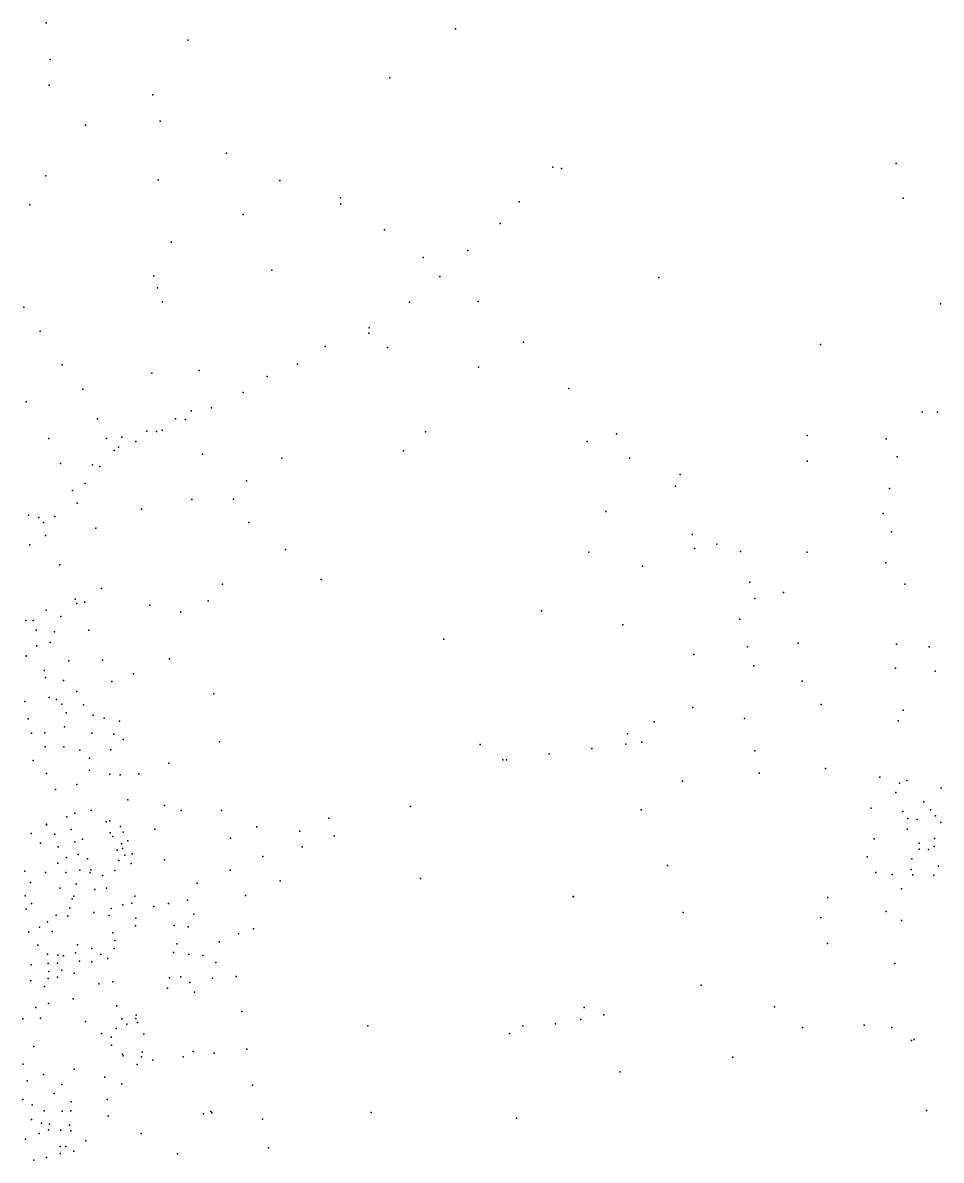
# Model space of a CAD drawing. Header units: inches. Extents: x 115360 to 163322, y 6150726 to 6189694.
# Drawn here: x 133350 to 139339, y 6173947 to 6181366 of the extents above; entities that cross this region are included whole.
import ezdxf

# ---------------------------------------------------------------- set-up
doc = ezdxf.new("R2010")
doc.units = ezdxf.units.IN
doc.header["$MEASUREMENT"] = 0
doc.layers.add('_All_', color=10, linetype='Continuous', lineweight=25)

msp = doc.modelspace()

# ---------------------------------------------------------------- linework, layer by layer
at = {"layer": '_All_'}
for p in [(133503.8192, 6181365.8641, 63.701), (136172.842, 6181325.5079, -999), (134427.7059, 6181251.72, -999), (133528.7342, 6181125.845, 64.477), (135743.5055, 6181006.4923, -999), (133522.7307, 6180958.6844, 67.609), (134199.1416, 6180895.227, 62.948), (133759.7497, 6180698.2345, -999), (134247.2169, 6180724.339, -999), (134677.8824, 6180514.2777, -999), (136806.2937, 6180423.5671, 56.523), (136862.5, 6180414.84, 56.238), (139046.0318, 6180447.6635, 20.575), (133499.6327, 6180368.1532, 67.47), (134232.9129, 6180341.8978, -999), (135025.4163, 6180337.5371, -999), (133396.4691, 6180178.6636, 67.061), (135422.952, 6180222.986, 66.556), (135424.4662, 6180184.4513, 68.671), (136587.9763, 6180197.8349, 58.179), (139090.3681, 6180221.1152, 21.665), (134787.6896, 6180116.0948, -999), (136462.7639, 6180056.372, 60.135), (135708.968, 6180015.912, 67.314), (134317.2166, 6179934.8764, -999), (136252.0486, 6179880.1579, 64.999), (135961.945, 6179835.781, 69.598), (134974.75, 6179751.291, 74.489), (134204.048, 6179715.08, 75.441), (136069.369, 6179711.941, 71.247), (137497.8365, 6179703.4404, -999), (134228.982, 6179637.238, 77.023), (133358.2279, 6179510.8324, 73.133), (134261.47, 6179545.147, 75.982), (135872.808, 6179543.494, 74.627), (136319.5614, 6179548.0472, -999), (139335.002, 6179532.3204, 28.088), (135608.7894, 6179376.552, 76.749), (133463.1882, 6179355.0942, 75.949), (135607.1896, 6179341.4503, -999), (136615.1657, 6179283.3007, -999), (135321.319, 6179254.684, 76.555), (135727.8969, 6179246.9627, 78.191), (138551.4922, 6179268.148, -999), (133608.0545, 6179135.1145, 78.151), (135142.283, 6179139.403, 75.824), (134192.31, 6179080.845, 81.356), (134500.05, 6179098.674, -999), (136320.9587, 6179119.3322, -999), (134944.891, 6179057.886, 75.821), (133741.3695, 6178976.6306, 81.977), (134787.88, 6178953.3529, 76.972), (136911.8653, 6178979.8114, -999), (133373.4852, 6178894.388, 79.642), (134580.3687, 6178854.344, 77.68), (133837.2914, 6178782.916, 77.851), (134345.9656, 6178783.68, 79.4906), (134410.5046, 6178777.5618, 76.348), (134449.152, 6178833.7919, 80.0714), (139214.9428, 6178827.0685, 45.18), (139314.6394, 6178826.3073, 41.679), (134158.9517, 6178701.4571, 74.7301), (134221.8937, 6178700.2877, 74.679), (134258.3671, 6178709.067, 75.1877), (135976.2242, 6178696.799, -999), (133519.937, 6178654.021, 78.515), (133896.8563, 6178654.4074, 79.7539), (133995.6362, 6178662.4938, 76.2305), (134086.4306, 6178634.4015, 75.527), (137031.3704, 6178634.4493, 77.905), (137222.4735, 6178684.7565, 82.302), (138464.1039, 6178674.4556, 46.535), (138979.4572, 6178652.8031, 49.565), (133946.2055, 6178575.2724, 75.786), (133974.8733, 6178598.7258, 77.5644), (134523.2173, 6178551.5523, 72.123), (135833.0337, 6178572.9807, -999), (133596.942, 6178490.578, 77.459), (133805.9915, 6178482.9786, 78.432), (133851.665, 6178472.628, 76.142), (135040.4947, 6178525.4035, 75.827), (137307.2221, 6178525.7853, 74.676), (138464.1755, 6178506.312, 47.043), (139051.5059, 6178534.9017, 49.379), (137635.6884, 6178418.7527, 69.018), (133758.0024, 6178360.2567, 76.174), (134808.6738, 6178378.0095, 76.833), (137607.4167, 6178344.1864, 71.275), (139001.837, 6178328.8177, 40.61), (133675.3071, 6178314.7158, 76.404), (134452.5042, 6178255.7926, 76.816), (134724.6324, 6178258.1336, 78.078), (133704.7731, 6178232.6219, 74.4862), (134124.725, 6178194.0516, -999), (137151.2172, 6178177.4306, 77.314), (133387.5343, 6178154.2495, 105.003), (133455.2995, 6178139.746, 77.423), (133484.9819, 6178107.3242, 76.885), (133558.7787, 6178146.6385, 75.6658), (134823.2446, 6178106.5138, 81.006), (138960.7186, 6178164.691, 37.126), (133497.611, 6178022.6418, 77.035), (133827.3395, 6178069.5797, 73.136), (137715.0002, 6178029.2669, 75.179), (139013.7707, 6178046.6288, 36.8), (133395.6401, 6177960.3831, 80.236), (137876.083, 6177966.0621, 75.967), (135062.7007, 6177929.6851, 73.671), (137040.2584, 6177912.2826, 77.282), (137729.4642, 6177937.4, 77.171), (138029.8312, 6177917.8508, 74.27), (138464.4702, 6177912.8856, 59.112), (133592.6592, 6177829.9942, 78.581), (137390.5172, 6177821.2324, 78.31), (138978.606, 6177843.8085, 43.622), (135295.7619, 6177735.0514, 76.91), (133863.8378, 6177676.8849, 79.67), (134653.6193, 6177704.7794, -999), (138090.8839, 6177717.2172, 72.139), (138309.573, 6177650.6994, 63.781), (139102.2778, 6177704.4553, 46.002), (133690.9694, 6177605.9098, 83.576), (133701.8327, 6177577.6327, 83.935), (133755.0144, 6177587.298, 83.701), (134558.2453, 6177595.4702, 85.247), (138122.9072, 6177610.7519, 68.333), (133502.831, 6177533.744, 83.615), (134178.9479, 6177568.2878, 78.672), (134380.2554, 6177522.3069, 83.069), (136732.7685, 6177530.9488, 76.279), (133369.8638, 6177467.1907, 84.047), (133417.776, 6177467.712, 83.429), (133599.21, 6177493.245, 84.335), (137263.0472, 6177440.1318, -999), (138025.3339, 6177476.8524, 71.928), (133437.556, 6177404.049, 82.464), (133556.9212, 6177394.5213, 82.425), (133780.5132, 6177404.3572, 81.669), (133442.8162, 6177301.5816, 81.184), (133528.984, 6177323.471, 82.068), (136095.232, 6177344.7525, -999), (138075.8212, 6177295.7477, 67.521), (138405.1547, 6177318.9081, 63.074), (139047.0588, 6177312.2409, 52.222), (139260.146, 6177295.1581, 49.18), (133372.362, 6177235.303, 101.449), (133372.364, 6177236.342, 101.46), (133649.5667, 6177204.9726, 79.442), (133869.723, 6177207.7561, 81.895), (134306.5898, 6177217.8946, 78.946), (137726.1335, 6177244.831, -999), (133488.7032, 6177140.9101, 77.464), (138116.5515, 6177171.2342, 63.069), (139041.4036, 6177156.0963, 52.334), (139299.5397, 6177137.6071, 49.259), (133498.3667, 6177095.977, 76.676), (133614.7682, 6177075.6844, 76.674), (133931.9865, 6177068.9405, 76.166), (134071.9871, 6177119.4147, 75.98), (138431.217, 6177072.154, 59.758), (133703.373, 6177004.1238, 74.915), (134596.0059, 6176988.9482, 85.803), (133363.4501, 6176939.2985, 74.466), (133521.9455, 6176965.8291, 74.419), (133571.1783, 6176951.7154, 74.907), (133605.6734, 6176922.5107, 74.719), (133747.1258, 6176917.1887, 74.531), (138555.7554, 6176920.2824, 53.211), (133633.477, 6176865.7299, 74.492), (133810.3458, 6176848.9271, 74.832), (137719.2419, 6176899.6852, 62.155), (139090.4834, 6176882.6133, -999), (133386.0274, 6176825.272, 72.557), (133621.9659, 6176773.1225, 74.5), (133881.422, 6176831.2264, 74.557), (133981.7738, 6176811.3516, 74.099), (137467.1816, 6176805.5016, 62.376), (138056.6611, 6176827.3729, 50.08), (139058.7631, 6176813.7581, -999), (133407.3944, 6176732.2873, 71.893), (133493.9698, 6176734.729, 73.563), (133801.1216, 6176732.1479, 78.798), (133943.3632, 6176725.0703, 74.816), (134004.9404, 6176690.3618, 71.645), (137293.7481, 6176728.447, 60.775), (133496.5801, 6176642.8395, 75.305), (133617.4986, 6176642.8942, 78.618), (133722.8501, 6176622.0112, 78.738), (133923.8862, 6176624.4617, 72.343), (134632.5066, 6176676.6703, 78.507), (136332.8848, 6176657.6168, -999), (137060.2586, 6176632.8334, 57.689), (137282.7067, 6176660.6957, 57.367), (137386.0478, 6176673.5535, 56.185), (138124.1356, 6176616.4183, 57.32), (133417.1457, 6176554.5194, 73.119), (133784.475, 6176570.154, 75.452), (134303.2541, 6176537.6244, 72.072), (136481.3781, 6176559.7511, 59.795), (136505.4358, 6176558.7234, 59.977), (136783.4551, 6176597.2339, 57.959), (133505.2766, 6176470.1937, 71.685), (133784.4459, 6176492.1105, 71.965), (133918.9144, 6176465.0618, 68.961), (134106.8253, 6176467.6494, 67.914), (138151.7293, 6176472.7477, 62.056), (138583.9449, 6176503.2179, 52.329), (133701.7181, 6176398.6465, 69.885), (133984.6614, 6176460.5182, 68.615), (137651.8479, 6176420.4368, 66.174), (138938.8294, 6176445.7592, 51.754), (139067.2527, 6176405.5831, 50.556), (139114.8112, 6176423.6632, 49.612), (133563.4665, 6176364.4083, 70.494), (139042.9334, 6176346.5803, 52.366), (139339.1107, 6176374.2502, 52.369), (134035.0012, 6176297.7352, 67.486), (134273.908, 6176260.638, 68.485), (135878.2852, 6176254.6701, 59.45), (138881.6943, 6176243.8756, 61.186), (139224.6024, 6176285.445, 52.649), (133638.4598, 6176186.338, 68.993), (133689.2223, 6176211.6239, 68.6), (133796.813, 6176228.387, 67.481), (134382.251, 6176227.2076, 70.266), (134646.6552, 6176228.3843, 66.889), (135346.3596, 6176178.1891, 59.855), (137382.3857, 6176232.8169, 70.83), (139088.2835, 6176221.0086, 55.353), (139120.2305, 6176176.8869, 56.473), (139181.2148, 6176168.7367, 57.172), (139268.6746, 6176232.9248, 55.19), (139301.402, 6176193.2407, 57.17), (133504.0283, 6176139.9012, 69.521), (133505.9854, 6176134.8766, 69.36), (133665.2006, 6176104.9365, 67.867), (133894.9005, 6176155.1044, 66.897), (133917.2457, 6176161.1038, 67.021), (133987.7195, 6176124.3809, 67.366), (134210.8966, 6176105.8131, 71.567), (134877.2459, 6176120.7254, 64.065), (135156.4792, 6176094.2729, 60.236), (139117.8185, 6176106.0224, 59.435), (139336.995, 6176150.4828, 59.026), (133404.216, 6176077.76, 68.576), (133560.0104, 6176074.1217, 68.018), (133688.7087, 6176023.1564, 67.042), (133739.5676, 6176040.709, 66.975), (133920.9798, 6176082.5484, 66.864), (133937.9262, 6176059.6142, 67.357), (134005.0616, 6176086.5497, 68.225), (134034.7893, 6176031.1878, 69.843), (134703.97, 6176047.5291, 69.768), (135380.1399, 6176063.2023, 58.252), (138901.0316, 6176043.9539, 60.985), (139295.0842, 6176045.2402, 60.812), (133466.7444, 6176015.053, 68.686), (133580.0591, 6175990.4569, 67.657), (133964.697, 6175968.6782, 68.772), (133993.2598, 6176011.6567, 69.046), (134001.525, 6175981.4865, 69.538), (134063.1845, 6175945.8181, 70.124), (135172.645, 6175990.2337, 59.443), (139194.9844, 6176014.7414, 59.492), (139195.9762, 6175975.9994, 60.12), (139255.1188, 6175973.7, 61.701), (139293.9067, 6175993.0967, 62.231), (133578.6358, 6175884.5428, 67.313), (133635.5103, 6175922.1578, 67.22), (133711.0565, 6175940.5224, 66.658), (133772.5192, 6175912.5136, 67.188), (133976.9801, 6175901.1833, 68.138), (134015.3611, 6175936.3413, 69.778), (134057.2992, 6175883.543, 69.464), (134274.3853, 6175905.6894, 73.407), (134915.0055, 6175928.758, 62.742), (137555.1254, 6175870.0954, 80.51), (138855.6004, 6175926.733, 63.965), (139147.957, 6175912.7284, 62.806), (133364.4953, 6175831.5997, 65.896), (133498.286, 6175822.8539, 67.349), (133630.3074, 6175824.3301, 67.473), (133721.5915, 6175838.7399, 67.199), (133790.5767, 6175823.7108, 65.924), (133793.8029, 6175841.2687, 66.219), (133870.1074, 6175804.1779, 66.394), (133950.242, 6175836.3817, 66.834), (134703.1525, 6175839.418, 69.46), (138912.941, 6175824.1325, 63.718), (139020.0793, 6175810.1465, 66.67), (139143.9954, 6175843.593, 65.601), (139154.0668, 6175809.5591, 66.253), (139291.1092, 6175806.2525, 68.598), (139322.1457, 6175864.7879, 65.959), (133400.1298, 6175757.9802, 65.671), (133594.0156, 6175721.4134, 66.492), (133698.3789, 6175749.9415, 66.899), (133895.9481, 6175721.4983, 66.403), (134487.979, 6175753.256, 74.454), (135028.3814, 6175769.1967, 59.349), (135943.7925, 6175785.5852, -999), (133364.8682, 6175671.8939, 65.494), (133672.9881, 6175653.1223, 66.422), (133684.0007, 6175669.5643, 67.175), (133821.059, 6175712.4972, 65.19), (134080.2405, 6175668.5051, 68.232), (134801.5744, 6175674.8905, 69.213), (136939.5878, 6175664.8067, -999), (136941.0865, 6175667.7281, -999), (138600.1718, 6175661.6635, 70.66), (139081.005, 6175717.7307, 69.378), (133371.874, 6175584.204, 63.862), (133408.0015, 6175621.6171, 64.881), (133656.5149, 6175590.2408, 66.099), (133926.3416, 6175588.9581, 65.228), (134002.236, 6175612.9204, 65.494), (134062.3917, 6175624.973, 66.375), (134204.7861, 6175601.2665, 69.214), (134300.798, 6175621.836, 71.992), (134423.873, 6175643.059, 72.9), (133511.494, 6175502.8417, 63.742), (133567.6981, 6175545.9779, 65.402), (133643.9424, 6175541.9658, 66.515), (133813.4554, 6175563.6487, 64.718), (133912.765, 6175542.9883, 64.141), (134087.3467, 6175525.5023, 66.538), (134465.797, 6175552.515, 71.934), (137655.9417, 6175563.2992, 81.032), (138553.1911, 6175529.8264, 70.824), (138980.476, 6175568.829, 72.603), (139080.024, 6175510.7639, 73.589), (133388.9644, 6175434.9385, 60.296), (133459.8973, 6175467.7373, 61.927), (133542.2266, 6175438.2164, 63.098), (133937.2755, 6175430.011, 63.892), (134084.6384, 6175475.268, 64.952), (134336.614, 6175477.574, 69.795), (134427.714, 6175469.009, 70.725), (134853.7576, 6175457.1567, 77.315), (133707.6164, 6175353.2055, 61.656), (133950.9619, 6175379.9116, 64.797), (134353.9085, 6175358.6014, 70.7492), (134631.3322, 6175372.4237, 72.679), (134757.4049, 6175423.8381, 76.778), (138598.4928, 6175361.4219, 71.064), (133448.1905, 6175349.4353, 59.576), (133510.7992, 6175291.2652, 57.526), (133579.3241, 6175284.892, 58.441), (133615.7482, 6175279.5475, 59.978), (133695.0096, 6175300.5323, 62.936), (133801.5118, 6175328.9278, 65.481), (133858.8478, 6175289.077, 66.708), (133945.2991, 6175327.4779, 66.108), (134333.6093, 6175301.6924, 69.7624), (134433.5166, 6175288.8578, 68.7871), (134524.7174, 6175282.9449, 69.3237), (133404.9518, 6175222.0263, 54.175), (133516.8232, 6175229.9475, 58.384), (133576.8212, 6175233.1357, 59.914), (133721.1628, 6175246.2846, 65.039), (133800.5773, 6175240.969, 67.701), (133905.8389, 6175262.2913, 66.787), (134608.6974, 6175236.8476, 68.563), (139036.281, 6175230.023, 71.498), (133515.3239, 6175132.766, 60.272), (133521.0529, 6175177.3745, 60.171), (133577.5369, 6175141.0291, 62.419), (133604.4284, 6175186.1563, 62.662), (133685.7359, 6175167.0618, 65.875), (134307.2685, 6175137.5708, -999), (134380.5503, 6175143.2553, 65.8206), (134586.8975, 6175134.268, 66.626), (134741.2577, 6175145.3541, 67.939), (133401.8096, 6175117.9927, 56.106), (133490.9189, 6175080.7995, 60.263), (133846.2667, 6175097.1845, 68.399), (133936.7986, 6175111.054, 66.337), (134294.1417, 6175068.9152, 60.854), (134438.9382, 6175105.4303, 66.0608), (137774.7447, 6175088.1109, 77.548), (133678.5139, 6174999.4122, 65.49), (134471.0918, 6175044.346, 62.8429), (133435.2843, 6174943.6707, 55.264), (133518.6406, 6174970.23, 59.294), (133963.0441, 6174953.4229, 63.589), (134779.078, 6174916.545, 57.382), (137010.6087, 6174944.4968, 92.019), (138251.597, 6174948.3872, -999), (133350.1674, 6174870.4479, 52.055), (133465.431, 6174872.9458, 56.024), (133758.501, 6174851.5025, 62.705), (133996.1574, 6174869.8249, 59.368), (134029.3472, 6174833.8147, 56.336), (134088.3265, 6174871.8085, 56.163), (134090.7401, 6174894.2809, 56.335), (134098.4225, 6174845.7788, 55.133), (136823.6616, 6174837.2497, -999), (136989.5977, 6174864.1357, 89.613), (137139.1484, 6174895.714, 85.507), (133863.2921, 6174774.5821, 56.216), (133960.1305, 6174807.2883, 56.366), (134139.5941, 6174768.8593, 49.48), (135600.7907, 6174824.5145, 65.191), (136523.1801, 6174774.8112, 99.86), (136611.0676, 6174824.1391, 101.77), (138435.4255, 6174813.5739, 85.241), (138835.8809, 6174827.5973, 81.598), (139016.8103, 6174811.9809, 83.709), (133421.7949, 6174688.3397, 48.666), (133927.696, 6174749.2954, 54.454), (133929.3854, 6174697.7, 49.227), (139144.112, 6174727.8852, 84.214), (139161.5295, 6174735.3212, 84.114), (134001.1602, 6174639.1182, 45.852), (134005.7004, 6174627.4469, 45.807), (134124.488, 6174621.0808, 47.01), (134128.7361, 6174652.1903, 47.548), (134396.5687, 6174622.6917, 47.021), (134462.2846, 6174657.5213, 48.767), (134599.2637, 6174646.3852, 48.746), (134811.7897, 6174670.8094, 52.87), (137980.1878, 6174619.3658, 82.574), (133352.5624, 6174573.4803, 39.311), (133684.4249, 6174540.6392, 46.12), (134096.944, 6174572.137, 44.576), (134198.1568, 6174599.2065, 46.734), (133378.642, 6174464.231, 34.331), (133484.4926, 6174507.1214, 39.135), (133884.7494, 6174489.1507, 39.589), (137246.3537, 6174524.0846, 78.987), (133606.0497, 6174440.2792, 36.189), (133995.476, 6174445.3239, 40.702), (134847.2524, 6174437.5464, 50.938), (133351.387, 6174343.388, 28.865), (133555.368, 6174383.188, 34.45), (133664.916, 6174328.511, 38.641), (133899.7994, 6174343.6922, 38.82), (133411.5818, 6174309.5615, 28.7949), (133488.781, 6174269.037, 28.828), (133606.8152, 6174266.2781, 30.8561), (133664.387, 6174270.23, 33.293), (134528.5757, 6174249.5027, -999), (134576.0144, 6174264.5635, 50.87), (134582.5062, 6174256.5595, -999), (135621.6508, 6174259.505, 64.802), (139243.312, 6174271.802, 85.939), (133407.058, 6174213.969, 26.117), (133472.396, 6174189.483, 26.971), (133523.77, 6174183.327, 27.044), (133654.6771, 6174175.8828, 28.5006), (133907.7741, 6174236.6072, 39.257), (134913.9186, 6174215.2422, 51.87), (136570.434, 6174221.176, 68.757), (133457.488, 6174121.224, 25.427), (133518.237, 6174146.022, 26.278), (133598.314, 6174142.533, 27.247), (133663.39, 6174139.182, 28.367), (134121.627, 6174122.712, 39.347), (133368.91, 6174085.237, 24.284), (133595.114, 6174036.14, 25.809), (133630.7036, 6174037.7242, 25.363), (133761.9511, 6174074.4914, 28.9795), (134953.6127, 6174029.0181, 43.665), (133421.5624, 6173947.2241, 22.999), (133504.4578, 6173965.0639, 23.677), (133594.6389, 6173990.9324, 24.814), (133682.3253, 6174006.2685, 25.3778), (134358.459, 6173988.34, 40.018)]:
    msp.add_point(p, dxfattribs=at)

doc.saveas('drawing.dxf')
